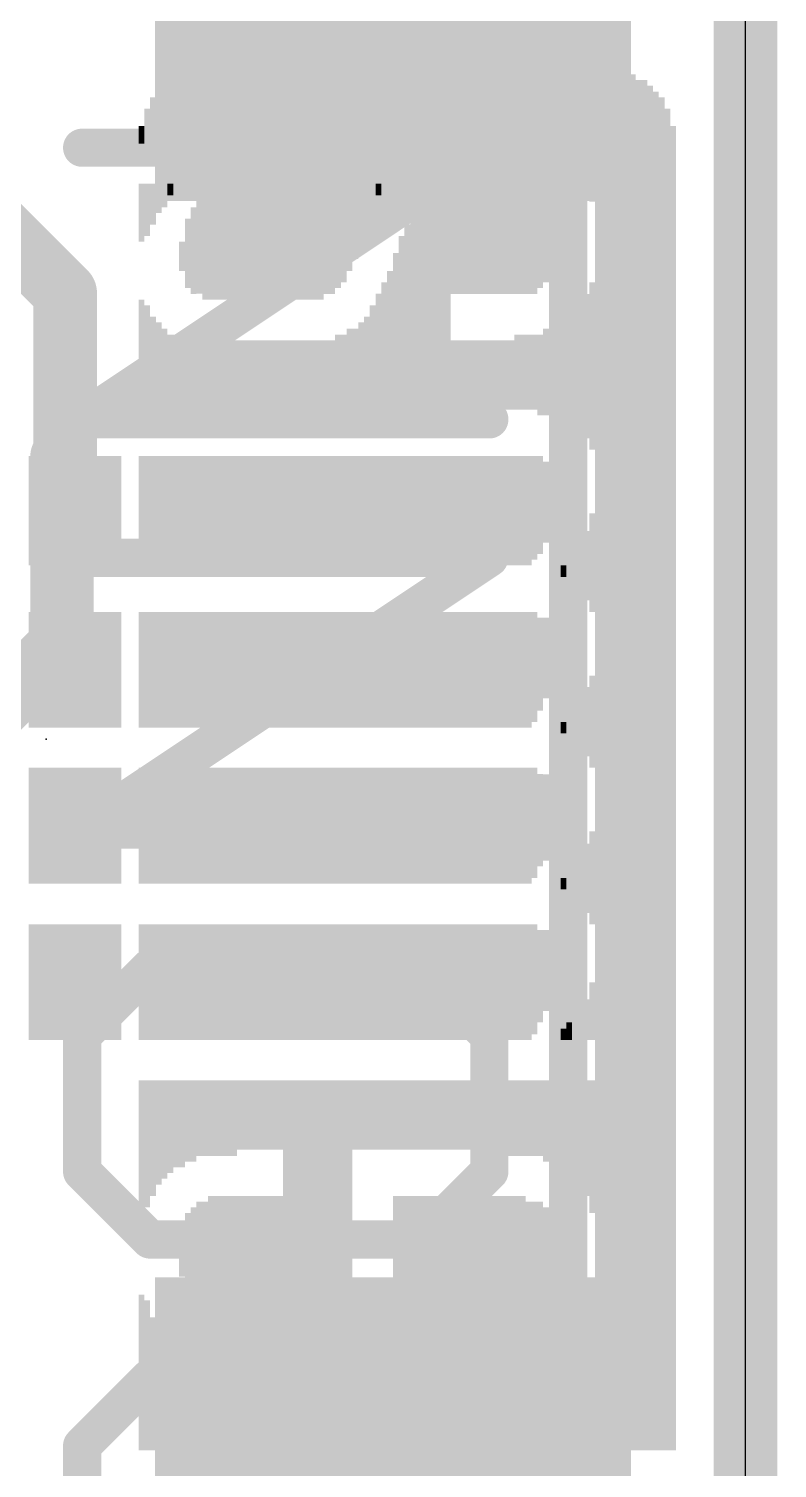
# Model space of a CAD drawing. Extents: x -1.2 to 34.1, y -8.2 to 17.9.
# Drawn here: x 22.54 to 25.53, y 5.98 to 11.73 of the extents above; entities that cross this region are included whole.
import ezdxf

# ---------------------------------------------------------------- set-up
doc = ezdxf.new("R2010")
doc.units = 0
for name, color, linetype in [('1', 12, 'CONTINUOUS'), ('16', 5, 'CONTINUOUS'), ('20', 53, 'CONTINUOUS'), ('21', 40, 'CONTINUOUS'), ('22', 6, 'CONTINUOUS'), ('23', 40, 'CONTINUOUS'), ('25', 253, 'CONTINUOUS'), ('29', 253, 'CONTINUOUS'), ('31', 253, 'CONTINUOUS'), ('47', 253, 'CONTINUOUS'), ('51', 253, 'CONTINUOUS')]:
    doc.layers.add(name, color=color, linetype=linetype)

# ---------------------------------------------------------------- blocks, each defined once
blk = doc.blocks.new('RECT')
blk.add_solid([(-0.5, -0.5), (0.5, -0.5), (-0.5, 0.5), (0.5, 0.5)])

msp = doc.modelspace()

# ---------------------------------------------------------------- linework, layer by layer
at = {"layer": '1', "const_width": 0.254}
msp.add_lwpolyline([(25.4, 17.78), (25.4, 0)], dxfattribs=at)
at = {"layer": '16', "const_width": 0.254}
for points in [[(25.4, 17.78), (25.4, 0)], [(20.4504, 12.9032), (22.6822, 10.6714)], [(22.6822, 10.6714), (22.6822, 10.0296)], [(22.6822, 10.0296), (22.6695, 10.0169)], [(22.6695, 10.0169), (22.6695, 9.271)], [(22.6695, 9.271), (22.4155, 9.017)], [(22.4155, 9.017), (22.0345, 9.017)]]:
    msp.add_lwpolyline(points, dxfattribs=at)
at = {"layer": '16', "const_width": 0.127}
for points in [[(22.7457, 10.6714, 1), (22.6187, 10.6714)], [(22.6373, 10.6265, 1), (22.7271, 10.7163)], [(22.733, 10.0169, 1), (22.606, 10.0169)], [(22.6246, 10.0618, 1), (22.7144, 9.972)], [(22.7271, 9.9847, 1), (22.6373, 10.0745)], [(22.6187, 10.0296, 1), (22.7457, 10.0296)], [(22.7144, 9.2261, 1), (22.6246, 9.3159)], [(22.606, 9.271, 1), (22.733, 9.271)], [(22.4155, 8.9535, 1), (22.4155, 9.0805)]]:
    msp.add_lwpolyline(points, format="xyb", dxfattribs=at)
at = {"layer": '20'}
msp.add_line((25.4, 2.54), (25.4, 15.24), dxfattribs=at)
at = {"layer": '21', "const_width": 0.1524}
msp.add_lwpolyline([(24.692, 6.79), (24.692, 10.99)], dxfattribs=at)
at = {"layer": '21', "const_width": 0.0762}
for points in [[(24.7301, 10.99, 1), (24.6539, 10.99)], [(24.6539, 6.79, 1), (24.7301, 6.79)]]:
    msp.add_lwpolyline(points, format="xyb", dxfattribs=at)
at = {"layer": '23'}
msp.add_point((22.606, 8.89), dxfattribs=at)
at = {"layer": '25', "const_width": 0.1524}
for points in [[(22.7498, 10.1667), (24.3768, 11.2513)], [(24.3768, 11.2513), (22.7498, 11.2513)], [(24.3768, 10.1667), (22.7498, 10.1667)], [(22.7498, 8.5295), (24.3768, 9.6142)], [(24.3768, 9.6142), (22.7498, 9.6142)], [(24.3768, 8.5295), (22.7498, 8.5295)], [(23.021, 7.977), (22.7498, 7.7059)], [(24.1056, 7.977), (23.021, 7.977)], [(24.3768, 7.7059), (24.1056, 7.977)], [(22.7498, 7.7059), (22.7498, 7.1635)], [(24.3768, 7.1635), (24.3768, 7.7059)], [(22.7498, 7.1635), (23.021, 6.8924)], [(24.1056, 6.8924), (24.3768, 7.1635)], [(23.021, 6.8924), (24.1056, 6.8924)], [(23.021, 6.3399), (22.7498, 6.0687)], [(24.3768, 6.0687), (24.1056, 6.3399)], [(22.7498, 6.0687), (22.7498, 5.5264)], [(24.3768, 5.5264), (24.3768, 6.0687)]]:
    msp.add_lwpolyline(points, dxfattribs=at)
at = {"layer": '25', "const_width": 0.0762}
for points in [[(22.7498, 11.2894, 1), (22.7498, 11.2132)], [(24.3979, 11.2196, 1), (24.3557, 11.283)], [(24.3768, 11.2132, 1), (24.3768, 11.2894)], [(22.7498, 10.2048, 1), (22.7498, 10.1286)], [(22.7287, 10.1984, 1), (22.7709, 10.135)], [(24.3768, 10.1286, 1), (24.3768, 10.2048)], [(22.7498, 9.6523, 1), (22.7498, 9.5761)], [(24.3979, 9.5825, 1), (24.3557, 9.6459)], [(24.3768, 9.5761, 1), (24.3768, 9.6523)], [(22.7498, 8.5676, 1), (22.7498, 8.4914)], [(22.7287, 8.5612, 1), (22.7709, 8.4978)], [(24.3768, 8.4914, 1), (24.3768, 8.5676)], [(23.021, 8.0151, 1), (23.021, 7.9389)], [(23.0479, 7.9501, 1), (22.994, 8.004)], [(24.1326, 8.004, 1), (24.0787, 7.9501)], [(24.1056, 7.9389, 1), (24.1056, 8.0151)], [(22.7879, 7.7059, 1), (22.7117, 7.7059)], [(22.7229, 7.7328, 1), (22.7768, 7.6789)], [(24.4149, 7.7059, 1), (24.3387, 7.7059)], [(24.3499, 7.6789, 1), (24.4037, 7.7328)], [(22.7768, 7.1905, 1), (22.7229, 7.1366)], [(22.7117, 7.1635, 1), (22.7879, 7.1635)], [(24.3387, 7.1635, 1), (24.4149, 7.1635)], [(24.4037, 7.1366, 1), (24.3499, 7.1905)], [(23.021, 6.9305, 1), (23.021, 6.8543)], [(22.994, 6.8654, 1), (23.0479, 6.9193)], [(24.0787, 6.9193, 1), (24.1326, 6.8654)], [(24.1056, 6.8543, 1), (24.1056, 6.9305)], [(23.0479, 6.3129, 1), (22.994, 6.3668)], [(24.1326, 6.3668, 1), (24.0787, 6.3129)], [(22.7879, 6.0687, 1), (22.7117, 6.0687)], [(22.7229, 6.0956, 1), (22.7768, 6.0418)], [(24.4149, 6.0687, 1), (24.3387, 6.0687)], [(24.3499, 6.0418, 1), (24.4037, 6.0956)]]:
    msp.add_lwpolyline(points, format="xyb", dxfattribs=at)
at = {"layer": '47', "const_width": 0.13}
msp.add_lwpolyline([(25.4, 9.144), (25.4, -8.173)], dxfattribs=at)
at = {"layer": '47', "const_width": 0.065}
msp.add_lwpolyline([(25.4325, 9.144, 1), (25.3675, 9.144)], format="xyb", dxfattribs=at)
at = {"layer": '51', "const_width": 0.1524}
msp.add_lwpolyline([(24.692, 11.99), (24.692, 5.89)], dxfattribs=at)

# ---------------------------------------------------------------- block references
at = {"layer": '1', "xscale": 1.8, "yscale": 1.2, "rotation": 180}
for p in [(23.992, 11.69), (23.992, 6.09)]:
    msp.add_blockref('RECT', p, dxfattribs=at)
at = {"layer": '22', "rotation": 90}
for p, xscale, yscale in [((23.1949, 11.4186), 0.3023, 0.0231), ((23.218, 11.4186), 0.3023, 0.0231), ((23.241, 11.4186), 0.3023, 0.0229), ((23.264, 11.4186), 0.3023, 0.0231), ((23.2871, 11.4186), 0.3023, 0.0231), ((23.3102, 11.4186), 0.3023, 0.0231), ((23.3333, 11.4186), 0.3023, 0.0231), ((23.3564, 11.4186), 0.3023, 0.0231), ((23.3796, 11.4186), 0.3023, 0.0231), ((23.4027, 11.4186), 0.3023, 0.0231), ((23.4258, 11.4186), 0.3023, 0.0231), ((23.4489, 11.4186), 0.3023, 0.0231), ((23.472, 11.4186), 0.3023, 0.0231), ((23.495, 11.4186), 0.3023, 0.0229), ((23.518, 11.4186), 0.3023, 0.0231), ((23.5411, 11.4186), 0.3023, 0.0231), ((23.5642, 11.4186), 0.3023, 0.0231), ((23.5873, 11.4186), 0.3023, 0.0231), ((23.6104, 11.4186), 0.3023, 0.0231), ((23.6336, 11.4186), 0.3023, 0.0231), ((23.6567, 11.4186), 0.3023, 0.0231), ((23.6798, 11.4186), 0.3023, 0.0231), ((23.7029, 11.4186), 0.3023, 0.0231), ((23.726, 11.4186), 0.3023, 0.0231), ((23.749, 11.4186), 0.3023, 0.0229), ((23.772, 11.4186), 0.3023, 0.0231), ((23.7951, 11.4186), 0.3023, 0.0231), ((23.8182, 11.4186), 0.3023, 0.0231), ((23.8413, 11.4186), 0.3023, 0.0231), ((23.8644, 11.4186), 0.3023, 0.0231), ((23.8876, 11.4186), 0.3023, 0.0231), ((23.9107, 11.4186), 0.3023, 0.0231), ((23.9338, 11.4186), 0.3023, 0.0231), ((23.9569, 11.4186), 0.3023, 0.0231), ((23.98, 11.4186), 0.3023, 0.0231), ((24.003, 11.4186), 0.3023, 0.0229), ((24.026, 11.4186), 0.3023, 0.0231), ((24.0491, 11.4186), 0.3023, 0.0231), ((24.0722, 11.4186), 0.3023, 0.0231), ((24.0953, 11.4186), 0.3023, 0.0231), ((24.1184, 11.4186), 0.3023, 0.0231), ((24.1416, 11.4186), 0.3023, 0.0231), ((24.1647, 11.4186), 0.3023, 0.0231), ((24.1878, 11.4186), 0.3023, 0.0231), ((24.2109, 11.4186), 0.3023, 0.0231), ((24.234, 11.4186), 0.3023, 0.0231), ((24.257, 11.4186), 0.3023, 0.0229), ((24.28, 11.4186), 0.3023, 0.0231), ((24.3031, 11.4186), 0.3023, 0.0231), ((24.3262, 11.4186), 0.3023, 0.0231), ((24.3493, 11.4186), 0.3023, 0.0231), ((24.3724, 11.4186), 0.3023, 0.0231), ((24.3956, 11.4186), 0.3023, 0.0231), ((24.4187, 11.4186), 0.3023, 0.0231), ((24.4418, 11.4186), 0.3023, 0.0231), ((24.4649, 11.4186), 0.3023, 0.0231), ((24.488, 11.4186), 0.3023, 0.0231), ((24.511, 11.4186), 0.3023, 0.0229), ((24.534, 11.4186), 0.3023, 0.0231), ((24.5571, 11.4071), 0.3251, 0.0231), ((24.5802, 11.4071), 0.3251, 0.0231), ((24.6033, 11.4071), 0.3251, 0.0231), ((24.6264, 11.3957), 0.348, 0.0231), ((24.6496, 11.3957), 0.348, 0.0231), ((24.6727, 11.3843), 0.3708, 0.0231), ((24.6958, 11.3843), 0.3708, 0.0231), ((24.7189, 11.3728), 0.3937, 0.0231), ((24.742, 11.35), 0.4394, 0.0231), ((24.765, 11.3386), 0.4623, 0.0229), ((24.788, 11.303), 0.5334, 0.0231), ((24.8111, 8.81), 5.5194, 0.0231), ((24.8342, 8.81), 5.5194, 0.0231), ((24.8573, 8.81), 5.5194, 0.0231), ((24.8804, 8.81), 5.5194, 0.0231), ((24.9036, 8.81), 5.5194, 0.0231), ((23.0793, 11.383), 0.2311, 0.0231), ((23.1024, 11.3944), 0.254, 0.0231), ((23.1256, 11.3944), 0.254, 0.0231), ((23.1487, 11.4059), 0.2769, 0.0231), ((23.1718, 11.4059), 0.2769, 0.0231), ((24.9267, 8.7973), 5.494, 0.0231), ((24.9498, 8.7973), 5.494, 0.0231), ((24.9729, 8.7859), 5.4712, 0.0231), ((24.996, 8.7859), 5.4712, 0.0231), ((25.019, 8.7744), 5.4483, 0.0229), ((23.0331, 11.3602), 0.1854, 0.0231), ((23.0562, 11.3716), 0.2083, 0.0231), ((25.042, 8.763), 5.4254, 0.0231), ((25.0651, 8.7516), 5.4026, 0.0231), ((23.01, 11.3373), 0.1397, 0.0231), ((25.0882, 8.7287), 5.3569, 0.0231), ((22.987, 11.303), 0.0711, 0.0229), ((25.1113, 8.6944), 5.2883, 0.0231), ((22.987, 10.9919), 0.2311, 0.0229), ((23.01, 11.0033), 0.2083, 0.0231), ((23.0331, 11.0261), 0.1626, 0.0231), ((23.0562, 11.049), 0.1168, 0.0231), ((23.0793, 11.0604), 0.094, 0.0231), ((23.1024, 11.0846), 0.0457, 0.0231), ((23.264, 10.8763), 0.4623, 0.0231), ((23.2871, 10.8763), 0.4623, 0.0231), ((23.3102, 10.8763), 0.4623, 0.0231), ((23.3333, 10.8763), 0.4623, 0.0231), ((23.3564, 10.8763), 0.4623, 0.0231), ((23.3796, 10.8763), 0.4623, 0.0231), ((23.4027, 10.8763), 0.4623, 0.0231), ((23.4258, 10.8763), 0.4623, 0.0231), ((23.4489, 10.8763), 0.4623, 0.0231), ((23.472, 10.8763), 0.4623, 0.0231), ((23.495, 10.8763), 0.4623, 0.0229), ((23.518, 10.8763), 0.4623, 0.0231), ((23.5411, 10.8763), 0.4623, 0.0231), ((23.5642, 10.8763), 0.4623, 0.0231), ((23.5873, 10.8763), 0.4623, 0.0231), ((23.6104, 10.8763), 0.4623, 0.0231), ((23.6336, 10.8763), 0.4623, 0.0231), ((23.6567, 10.8763), 0.4623, 0.0231), ((23.6798, 10.8763), 0.4623, 0.0231), ((23.7029, 10.8763), 0.4623, 0.0231), ((23.726, 10.8877), 0.4394, 0.0231), ((23.749, 10.8877), 0.4394, 0.0229), ((23.772, 10.8991), 0.4166, 0.0231), ((23.7951, 10.9106), 0.3937, 0.0231), ((23.8182, 10.9334), 0.348, 0.0231), ((23.8413, 10.9576), 0.2997, 0.0231), ((23.8644, 10.9919), 0.2311, 0.0231), ((23.8876, 11.0147), 0.1854, 0.0231), ((23.9107, 11.049), 0.1168, 0.0231), ((23.9338, 11.0846), 0.0457, 0.0231), ((24.1184, 10.6566), 0.9017, 0.0231), ((24.1416, 10.6566), 0.9017, 0.0231), ((24.1647, 10.6566), 0.9017, 0.0231), ((24.1878, 10.6566), 0.9017, 0.0231), ((24.2109, 10.6566), 0.9017, 0.0231), ((24.234, 10.8877), 0.4394, 0.0231), ((24.257, 10.8877), 0.4394, 0.0229), ((24.28, 10.8877), 0.4394, 0.0231), ((24.3031, 10.8877), 0.4394, 0.0231), ((24.3262, 10.8877), 0.4394, 0.0231), ((24.3493, 10.8877), 0.4394, 0.0231), ((24.3724, 10.8877), 0.4394, 0.0231), ((24.3956, 10.8877), 0.4394, 0.0231), ((24.4187, 10.8877), 0.4394, 0.0231), ((24.4418, 10.8877), 0.4394, 0.0231), ((24.4649, 10.8877), 0.4394, 0.0231), ((24.488, 10.8877), 0.4394, 0.0231), ((24.511, 10.8877), 0.4394, 0.0229), ((23.218, 10.8649), 0.3937, 0.0231), ((23.241, 10.8649), 0.4394, 0.0229), ((24.0953, 10.6451), 0.8788, 0.0231), ((24.534, 10.8763), 0.4166, 0.0231), ((24.5571, 10.8763), 0.4166, 0.0231), ((24.5802, 10.8763), 0.3708, 0.0231), ((24.6033, 10.8877), 0.348, 0.0231), ((23.1949, 10.8407), 0.3454, 0.0231), ((24.0722, 10.6096), 0.8077, 0.0231), ((24.6264, 10.875), 0.2769, 0.0231), ((23.1718, 10.8293), 0.2769, 0.0231), ((24.0491, 10.5753), 0.7391, 0.0231), ((24.6496, 10.8877), 0.1143, 0.0231), ((23.1487, 10.8179), 0.1168, 0.0231), ((24.026, 10.5524), 0.6934, 0.0231), ((24.003, 10.5181), 0.6248, 0.0229), ((23.98, 10.4826), 0.5537, 0.0231), ((23.9569, 10.4597), 0.508, 0.0231), ((24.788, 10.3797), 0.668, 0.0231), ((22.987, 10.4254), 0.4394, 0.0229), ((23.9338, 10.4369), 0.4623, 0.0231), ((24.765, 10.3797), 0.5766, 0.0229), ((23.01, 10.414), 0.4166, 0.0231), ((23.0331, 10.3911), 0.3708, 0.0231), ((23.8876, 10.3911), 0.3708, 0.0231), ((23.9107, 10.414), 0.4166, 0.0231), ((24.6958, 10.3683), 0.4166, 0.0231), ((24.7189, 10.3683), 0.4623, 0.0231), ((24.742, 10.3683), 0.508, 0.0231), ((23.0562, 10.3797), 0.348, 0.0231), ((23.0793, 10.367), 0.3226, 0.0231), ((23.8182, 10.367), 0.3226, 0.0231), ((23.8413, 10.367), 0.3226, 0.0231), ((23.8644, 10.3797), 0.348, 0.0231), ((24.6033, 10.3556), 0.3454, 0.0231), ((24.6264, 10.3556), 0.3454, 0.0231), ((24.6496, 10.3683), 0.3708, 0.0231), ((24.6727, 10.3568), 0.3937, 0.0231), ((23.1024, 10.3556), 0.2997, 0.0231), ((23.1256, 10.3556), 0.2997, 0.0231), ((23.1487, 10.3442), 0.2769, 0.0231), ((23.1718, 10.3442), 0.2769, 0.0231), ((23.1949, 10.3442), 0.2769, 0.0231), ((23.218, 10.3442), 0.2769, 0.0231), ((23.241, 10.3442), 0.2769, 0.0229), ((23.264, 10.3442), 0.2769, 0.0231), ((23.2871, 10.3442), 0.2769, 0.0231), ((23.3102, 10.3442), 0.2769, 0.0231), ((23.3333, 10.3442), 0.2769, 0.0231), ((23.3564, 10.3442), 0.2769, 0.0231), ((23.3796, 10.3442), 0.2769, 0.0231), ((23.4027, 10.3442), 0.2769, 0.0231), ((23.4258, 10.3442), 0.2769, 0.0231), ((23.4489, 10.3442), 0.2769, 0.0231), ((23.472, 10.3442), 0.2769, 0.0231), ((23.495, 10.3442), 0.2769, 0.0229), ((23.518, 10.3442), 0.2769, 0.0231), ((23.5411, 10.3442), 0.2769, 0.0231), ((23.5642, 10.3442), 0.2769, 0.0231), ((23.5873, 10.3442), 0.2769, 0.0231), ((23.6104, 10.3442), 0.2769, 0.0231), ((23.6336, 10.3442), 0.2769, 0.0231), ((23.6567, 10.3442), 0.2769, 0.0231), ((23.6798, 10.3442), 0.2769, 0.0231), ((23.7029, 10.3442), 0.2769, 0.0231), ((23.726, 10.3442), 0.2769, 0.0231), ((23.749, 10.3442), 0.2769, 0.0229), ((23.772, 10.3556), 0.2997, 0.0231), ((23.7951, 10.3556), 0.2997, 0.0231), ((24.234, 10.3442), 0.2769, 0.0231), ((24.257, 10.3442), 0.2769, 0.0229), ((24.28, 10.3442), 0.2769, 0.0231), ((24.3031, 10.3442), 0.2769, 0.0231), ((24.3262, 10.3442), 0.2769, 0.0231), ((24.3493, 10.3442), 0.2769, 0.0231), ((24.3724, 10.3442), 0.2769, 0.0231), ((24.3956, 10.3442), 0.2769, 0.0231), ((24.4187, 10.3442), 0.2769, 0.0231), ((24.4418, 10.3442), 0.2769, 0.0231), ((24.4649, 10.3442), 0.2769, 0.0231), ((24.488, 10.3556), 0.2997, 0.0231), ((24.511, 10.3556), 0.2997, 0.0229), ((24.534, 10.3556), 0.2997, 0.0231), ((24.5571, 10.3556), 0.2997, 0.0231), ((24.5802, 10.3442), 0.3226, 0.0231), ((22.5482, 9.8019), 0.4369, 0.0231), ((22.5713, 9.8019), 0.4369, 0.0231), ((22.5944, 9.8019), 0.4369, 0.0231), ((22.6176, 9.8019), 0.4369, 0.0231), ((22.6407, 9.8019), 0.4369, 0.0231), ((22.6638, 9.8019), 0.4369, 0.0231), ((22.6869, 9.8019), 0.4369, 0.0231), ((22.71, 9.8019), 0.4369, 0.0231), ((22.733, 9.8019), 0.4369, 0.0229), ((22.756, 9.8019), 0.4369, 0.0231), ((22.7791, 9.8019), 0.4369, 0.0231), ((22.8022, 9.8019), 0.4369, 0.0231), ((22.8253, 9.8019), 0.4369, 0.0231), ((22.8484, 9.8019), 0.4369, 0.0231), ((22.8716, 9.8019), 0.4369, 0.0231), ((22.8947, 9.8019), 0.4369, 0.0231), ((22.987, 9.8019), 0.4369, 0.0229), ((23.01, 9.8019), 0.4369, 0.0231), ((23.0331, 9.8019), 0.4369, 0.0231), ((23.0562, 9.8019), 0.4369, 0.0231), ((23.0793, 9.8019), 0.4369, 0.0231), ((23.1024, 9.8019), 0.4369, 0.0231), ((23.1256, 9.8019), 0.4369, 0.0231), ((23.1487, 9.8019), 0.4369, 0.0231), ((23.1718, 9.8019), 0.4369, 0.0231), ((23.1949, 9.8019), 0.4369, 0.0231), ((23.218, 9.8019), 0.4369, 0.0231), ((23.241, 9.8019), 0.4369, 0.0229), ((23.264, 9.8019), 0.4369, 0.0231), ((23.2871, 9.8019), 0.4369, 0.0231), ((23.3102, 9.8019), 0.4369, 0.0231), ((23.3333, 9.8019), 0.4369, 0.0231), ((23.3564, 9.8019), 0.4369, 0.0231), ((23.3796, 9.8019), 0.4369, 0.0231), ((23.4027, 9.8019), 0.4369, 0.0231), ((23.4258, 9.8019), 0.4369, 0.0231), ((23.4489, 9.8019), 0.4369, 0.0231), ((23.472, 9.8019), 0.4369, 0.0231), ((23.495, 9.8019), 0.4369, 0.0229), ((23.518, 9.8019), 0.4369, 0.0231), ((23.5411, 9.8019), 0.4369, 0.0231), ((23.5642, 9.8019), 0.4369, 0.0231), ((23.5873, 9.8019), 0.4369, 0.0231), ((23.6104, 9.8019), 0.4369, 0.0231), ((23.6336, 9.8019), 0.4369, 0.0231), ((23.6567, 9.8019), 0.4369, 0.0231), ((23.6798, 9.8019), 0.4369, 0.0231), ((23.7029, 9.8019), 0.4369, 0.0231), ((23.726, 9.8019), 0.4369, 0.0231), ((23.749, 9.8019), 0.4369, 0.0229), ((23.772, 9.8019), 0.4369, 0.0231), ((23.7951, 9.8019), 0.4369, 0.0231), ((23.8182, 9.8019), 0.4369, 0.0231), ((23.8413, 9.8019), 0.4369, 0.0231), ((23.8644, 9.8019), 0.4369, 0.0231), ((23.8876, 9.8019), 0.4369, 0.0231), ((23.9107, 9.8019), 0.4369, 0.0231), ((23.9338, 9.8019), 0.4369, 0.0231), ((23.9569, 9.8019), 0.4369, 0.0231), ((23.98, 9.8019), 0.4369, 0.0231), ((24.003, 9.8019), 0.4369, 0.0229), ((24.026, 9.8019), 0.4369, 0.0231), ((24.0491, 9.8019), 0.4369, 0.0231), ((24.0722, 9.8019), 0.4369, 0.0231), ((24.0953, 9.8019), 0.4369, 0.0231), ((24.1184, 9.8019), 0.4369, 0.0231), ((24.1416, 9.8019), 0.4369, 0.0231), ((24.1647, 9.8019), 0.4369, 0.0231), ((24.1878, 9.8019), 0.4369, 0.0231), ((24.2109, 9.8019), 0.4369, 0.0231), ((24.234, 9.8019), 0.4369, 0.0231), ((24.257, 9.8019), 0.4369, 0.0229), ((24.28, 9.8019), 0.4369, 0.0231), ((24.3031, 9.8019), 0.4369, 0.0231), ((24.3262, 9.8019), 0.4369, 0.0231), ((24.3493, 9.8019), 0.4369, 0.0231), ((24.3724, 9.8019), 0.4369, 0.0231), ((24.3956, 9.8019), 0.4369, 0.0231), ((24.4187, 9.8019), 0.4369, 0.0231), ((24.4418, 9.8019), 0.4369, 0.0231), ((24.4649, 9.8019), 0.4369, 0.0231), ((24.488, 9.8019), 0.4369, 0.0231), ((24.511, 9.8019), 0.4369, 0.0229), ((24.534, 9.8019), 0.4369, 0.0231), ((24.5571, 9.8133), 0.414, 0.0231), ((24.5802, 9.8247), 0.3912, 0.0231), ((24.6033, 9.8361), 0.3226, 0.0231), ((24.6264, 9.8476), 0.254, 0.0231), ((24.6496, 9.8603), 0.0914, 0.0231), ((24.788, 9.5949), 0.3937, 0.0231), ((24.765, 9.5822), 0.2769, 0.0229), ((24.742, 9.5822), 0.1854, 0.0231), ((24.6958, 9.5707), 0.1168, 0.0231), ((24.7189, 9.5822), 0.1397, 0.0231), ((24.6727, 9.5606), 0.0457, 0.0231), ((22.5482, 9.1669), 0.4623, 0.0231), ((22.5713, 9.1669), 0.4623, 0.0231), ((22.5944, 9.1669), 0.4623, 0.0231), ((22.6176, 9.1669), 0.4623, 0.0231), ((22.6407, 9.1669), 0.4623, 0.0231), ((22.6638, 9.1669), 0.4623, 0.0231), ((22.6869, 9.1669), 0.4623, 0.0231), ((22.71, 9.1669), 0.4623, 0.0231), ((22.733, 9.1669), 0.4623, 0.0229), ((22.756, 9.1669), 0.4623, 0.0231), ((22.7791, 9.1669), 0.4623, 0.0231), ((22.8022, 9.1669), 0.4623, 0.0231), ((22.8253, 9.1669), 0.4623, 0.0231), ((22.8484, 9.1669), 0.4623, 0.0231), ((22.8716, 9.1669), 0.4623, 0.0231), ((22.8947, 9.1669), 0.4623, 0.0231), ((22.987, 9.1669), 0.4623, 0.0229), ((23.01, 9.1669), 0.4623, 0.0231), ((23.0331, 9.1669), 0.4623, 0.0231), ((23.0562, 9.1669), 0.4623, 0.0231), ((23.0793, 9.1669), 0.4623, 0.0231), ((23.1024, 9.1669), 0.4623, 0.0231), ((23.1256, 9.1669), 0.4623, 0.0231), ((23.1487, 9.1669), 0.4623, 0.0231), ((23.1718, 9.1669), 0.4623, 0.0231), ((23.1949, 9.1669), 0.4623, 0.0231), ((23.218, 9.1669), 0.4623, 0.0231), ((23.241, 9.1669), 0.4623, 0.0229), ((23.264, 9.1669), 0.4623, 0.0231), ((23.2871, 9.1669), 0.4623, 0.0231), ((23.3102, 9.1669), 0.4623, 0.0231), ((23.3333, 9.1669), 0.4623, 0.0231), ((23.3564, 9.1669), 0.4623, 0.0231), ((23.3796, 9.1669), 0.4623, 0.0231), ((23.4027, 9.1669), 0.4623, 0.0231), ((23.4258, 9.1669), 0.4623, 0.0231), ((23.4489, 9.1669), 0.4623, 0.0231), ((23.472, 9.1669), 0.4623, 0.0231), ((23.495, 9.1669), 0.4623, 0.0229), ((23.518, 9.1669), 0.4623, 0.0231), ((23.5411, 9.1669), 0.4623, 0.0231), ((23.5642, 9.1669), 0.4623, 0.0231), ((23.5873, 9.1669), 0.4623, 0.0231), ((23.6104, 9.1669), 0.4623, 0.0231), ((23.6336, 9.1669), 0.4623, 0.0231), ((23.6567, 9.1669), 0.4623, 0.0231), ((23.6798, 9.1669), 0.4623, 0.0231), ((23.7029, 9.1669), 0.4623, 0.0231), ((23.726, 9.1669), 0.4623, 0.0231), ((23.749, 9.1669), 0.4623, 0.0229), ((23.772, 9.1669), 0.4623, 0.0231), ((23.7951, 9.1669), 0.4623, 0.0231), ((23.8182, 9.1669), 0.4623, 0.0231), ((23.8413, 9.1669), 0.4623, 0.0231), ((23.8644, 9.1669), 0.4623, 0.0231), ((23.8876, 9.1669), 0.4623, 0.0231), ((23.9107, 9.1669), 0.4623, 0.0231), ((23.9338, 9.1669), 0.4623, 0.0231), ((23.9569, 9.1669), 0.4623, 0.0231), ((23.98, 9.1669), 0.4623, 0.0231), ((24.003, 9.1669), 0.4623, 0.0229), ((24.026, 9.1669), 0.4623, 0.0231), ((24.0491, 9.1669), 0.4623, 0.0231), ((24.0722, 9.1669), 0.4623, 0.0231), ((24.0953, 9.1669), 0.4623, 0.0231), ((24.1184, 9.1669), 0.4623, 0.0231), ((24.1416, 9.1669), 0.4623, 0.0231), ((24.1647, 9.1669), 0.4623, 0.0231), ((24.1878, 9.1669), 0.4623, 0.0231), ((24.2109, 9.1669), 0.4623, 0.0231), ((24.234, 9.1669), 0.4623, 0.0231), ((24.257, 9.1669), 0.4623, 0.0229), ((24.28, 9.1669), 0.4623, 0.0231), ((24.3031, 9.1669), 0.4623, 0.0231), ((24.3262, 9.1669), 0.4623, 0.0231), ((24.3493, 9.1669), 0.4623, 0.0231), ((24.3724, 9.1669), 0.4623, 0.0231), ((24.3956, 9.1669), 0.4623, 0.0231), ((24.4187, 9.1669), 0.4623, 0.0231), ((24.4418, 9.1669), 0.4623, 0.0231), ((24.4649, 9.1669), 0.4623, 0.0231), ((24.488, 9.1669), 0.4623, 0.0231), ((24.511, 9.1669), 0.4623, 0.0229), ((24.534, 9.1669), 0.4623, 0.0231), ((24.5571, 9.1783), 0.4394, 0.0231), ((24.5802, 9.1897), 0.3708, 0.0231), ((24.6033, 9.2139), 0.3226, 0.0231), ((24.6264, 9.2253), 0.254, 0.0231), ((24.6496, 9.2367), 0.094, 0.0231), ((24.788, 8.9599), 0.3683, 0.0231), ((24.765, 8.9599), 0.2769, 0.0229), ((24.7189, 8.9599), 0.1397, 0.0231), ((24.742, 8.9599), 0.1854, 0.0231), ((24.6958, 8.9357), 0.0914, 0.0231), ((24.6727, 8.9357), 0.0457, 0.0231), ((22.5482, 8.5446), 0.4623, 0.0231), ((22.5713, 8.5446), 0.4623, 0.0231), ((22.5944, 8.5446), 0.4623, 0.0231), ((22.6176, 8.5446), 0.4623, 0.0231), ((22.6407, 8.5446), 0.4623, 0.0231), ((22.6638, 8.5446), 0.4623, 0.0231), ((22.6869, 8.5446), 0.4623, 0.0231), ((22.71, 8.5446), 0.4623, 0.0231), ((22.733, 8.5446), 0.4623, 0.0229), ((22.756, 8.5446), 0.4623, 0.0231), ((22.7791, 8.5446), 0.4623, 0.0231), ((22.8022, 8.5446), 0.4623, 0.0231), ((22.8253, 8.5446), 0.4623, 0.0231), ((22.8484, 8.5446), 0.4623, 0.0231), ((22.8716, 8.5446), 0.4623, 0.0231), ((22.8947, 8.5446), 0.4623, 0.0231), ((22.987, 8.5446), 0.4623, 0.0229), ((23.01, 8.5446), 0.4623, 0.0231), ((23.0331, 8.5446), 0.4623, 0.0231), ((23.0562, 8.5446), 0.4623, 0.0231), ((23.0793, 8.5446), 0.4623, 0.0231), ((23.1024, 8.5446), 0.4623, 0.0231), ((23.1256, 8.5446), 0.4623, 0.0231), ((23.1487, 8.5446), 0.4623, 0.0231), ((23.1718, 8.5446), 0.4623, 0.0231), ((23.1949, 8.5446), 0.4623, 0.0231), ((23.218, 8.5446), 0.4623, 0.0231), ((23.241, 8.5446), 0.4623, 0.0229), ((23.264, 8.5446), 0.4623, 0.0231), ((23.2871, 8.5446), 0.4623, 0.0231), ((23.3102, 8.5446), 0.4623, 0.0231), ((23.3333, 8.5446), 0.4623, 0.0231), ((23.3564, 8.5446), 0.4623, 0.0231), ((23.3796, 8.5446), 0.4623, 0.0231), ((23.4027, 8.5446), 0.4623, 0.0231), ((23.4258, 8.5446), 0.4623, 0.0231), ((23.4489, 8.5446), 0.4623, 0.0231), ((23.472, 8.5446), 0.4623, 0.0231), ((23.495, 8.5446), 0.4623, 0.0229), ((23.518, 8.5446), 0.4623, 0.0231), ((23.5411, 8.5446), 0.4623, 0.0231), ((23.5642, 8.5446), 0.4623, 0.0231), ((23.5873, 8.5446), 0.4623, 0.0231), ((23.6104, 8.5446), 0.4623, 0.0231), ((23.6336, 8.5446), 0.4623, 0.0231), ((23.6567, 8.5446), 0.4623, 0.0231), ((23.6798, 8.5446), 0.4623, 0.0231), ((23.7029, 8.5446), 0.4623, 0.0231), ((23.726, 8.5446), 0.4623, 0.0231), ((23.749, 8.5446), 0.4623, 0.0229), ((23.772, 8.5446), 0.4623, 0.0231), ((23.7951, 8.5446), 0.4623, 0.0231), ((23.8182, 8.5446), 0.4623, 0.0231), ((23.8413, 8.5446), 0.4623, 0.0231), ((23.8644, 8.5446), 0.4623, 0.0231), ((23.8876, 8.5446), 0.4623, 0.0231), ((23.9107, 8.5446), 0.4623, 0.0231), ((23.9338, 8.5446), 0.4623, 0.0231), ((23.9569, 8.5446), 0.4623, 0.0231), ((23.98, 8.5446), 0.4623, 0.0231), ((24.003, 8.5446), 0.4623, 0.0229), ((24.026, 8.5446), 0.4623, 0.0231), ((24.0491, 8.5446), 0.4623, 0.0231), ((24.0722, 8.5446), 0.4623, 0.0231), ((24.0953, 8.5446), 0.4623, 0.0231), ((24.1184, 8.5446), 0.4623, 0.0231), ((24.1416, 8.5446), 0.4623, 0.0231), ((24.1647, 8.5446), 0.4623, 0.0231), ((24.1878, 8.5446), 0.4623, 0.0231), ((24.2109, 8.5446), 0.4623, 0.0231), ((24.234, 8.5446), 0.4623, 0.0231), ((24.257, 8.5446), 0.4623, 0.0229), ((24.28, 8.5446), 0.4623, 0.0231), ((24.3031, 8.5446), 0.4623, 0.0231), ((24.3262, 8.5446), 0.4623, 0.0231), ((24.3493, 8.5446), 0.4623, 0.0231), ((24.3724, 8.5446), 0.4623, 0.0231), ((24.3956, 8.5446), 0.4623, 0.0231), ((24.4187, 8.5446), 0.4623, 0.0231), ((24.4418, 8.5446), 0.4623, 0.0231), ((24.4649, 8.5446), 0.4623, 0.0231), ((24.488, 8.5446), 0.4623, 0.0231), ((24.511, 8.5446), 0.4623, 0.0229), ((24.534, 8.5446), 0.4623, 0.0231), ((24.5571, 8.556), 0.4394, 0.0231), ((24.5802, 8.5662), 0.3683, 0.0231), ((24.6033, 8.5776), 0.3454, 0.0231), ((24.6264, 8.589), 0.2311, 0.0231), ((24.6496, 8.5903), 0.0914, 0.0231), ((24.788, 8.3363), 0.3708, 0.0231), ((24.765, 8.335), 0.2769, 0.0229), ((24.7189, 8.3236), 0.1626, 0.0231), ((24.742, 8.3236), 0.2083, 0.0231), ((24.6727, 8.3134), 0.0457, 0.0231), ((24.6958, 8.3134), 0.0914, 0.0231), ((22.5482, 7.9197), 0.4623, 0.0231), ((22.5713, 7.9197), 0.4623, 0.0231), ((22.5944, 7.9197), 0.4623, 0.0231), ((22.6176, 7.9197), 0.4623, 0.0231), ((22.6407, 7.9197), 0.4623, 0.0231), ((22.6638, 7.9197), 0.4623, 0.0231), ((22.6869, 7.9197), 0.4623, 0.0231), ((22.71, 7.9197), 0.4623, 0.0231), ((22.733, 7.9197), 0.4623, 0.0229), ((22.756, 7.9197), 0.4623, 0.0231), ((22.7791, 7.9197), 0.4623, 0.0231), ((22.8022, 7.9197), 0.4623, 0.0231), ((22.8253, 7.9197), 0.4623, 0.0231), ((22.8484, 7.9197), 0.4623, 0.0231), ((22.8716, 7.9197), 0.4623, 0.0231), ((22.8947, 7.9197), 0.4623, 0.0231), ((22.987, 7.9197), 0.4623, 0.0229), ((23.01, 7.9197), 0.4623, 0.0231), ((23.0331, 7.9197), 0.4623, 0.0231), ((23.0562, 7.9197), 0.4623, 0.0231), ((23.0793, 7.9197), 0.4623, 0.0231), ((23.1024, 7.9197), 0.4623, 0.0231), ((23.1256, 7.9197), 0.4623, 0.0231), ((23.1487, 7.9197), 0.4623, 0.0231), ((23.1718, 7.9197), 0.4623, 0.0231), ((23.1949, 7.9197), 0.4623, 0.0231), ((23.218, 7.9197), 0.4623, 0.0231), ((23.241, 7.9197), 0.4623, 0.0229), ((23.264, 7.9197), 0.4623, 0.0231), ((23.2871, 7.9197), 0.4623, 0.0231), ((23.3102, 7.9197), 0.4623, 0.0231), ((23.3333, 7.9197), 0.4623, 0.0231), ((23.3564, 7.9197), 0.4623, 0.0231), ((23.3796, 7.9197), 0.4623, 0.0231), ((23.4027, 7.9197), 0.4623, 0.0231), ((23.4258, 7.9197), 0.4623, 0.0231), ((23.4489, 7.9197), 0.4623, 0.0231), ((23.472, 7.9197), 0.4623, 0.0231), ((23.495, 7.9197), 0.4623, 0.0229), ((23.518, 7.9197), 0.4623, 0.0231), ((23.5411, 7.9197), 0.4623, 0.0231), ((23.5642, 7.9197), 0.4623, 0.0231), ((23.5873, 7.9197), 0.4623, 0.0231), ((23.6104, 7.9197), 0.4623, 0.0231), ((23.6336, 7.9197), 0.4623, 0.0231), ((23.6567, 7.9197), 0.4623, 0.0231), ((23.6798, 7.9197), 0.4623, 0.0231), ((23.7029, 7.9197), 0.4623, 0.0231), ((23.726, 7.9197), 0.4623, 0.0231), ((23.749, 7.9197), 0.4623, 0.0229), ((23.772, 7.9197), 0.4623, 0.0231), ((23.7951, 7.9197), 0.4623, 0.0231), ((23.8182, 7.9197), 0.4623, 0.0231), ((23.8413, 7.9197), 0.4623, 0.0231), ((23.8644, 7.9197), 0.4623, 0.0231), ((23.8876, 7.9197), 0.4623, 0.0231), ((23.9107, 7.9197), 0.4623, 0.0231), ((23.9338, 7.9197), 0.4623, 0.0231), ((23.9569, 7.9197), 0.4623, 0.0231), ((23.98, 7.9197), 0.4623, 0.0231), ((24.003, 7.9197), 0.4623, 0.0229), ((24.026, 7.9197), 0.4623, 0.0231), ((24.0491, 7.9197), 0.4623, 0.0231), ((24.0722, 7.9197), 0.4623, 0.0231), ((24.0953, 7.9197), 0.4623, 0.0231), ((24.1184, 7.9197), 0.4623, 0.0231), ((24.1416, 7.9197), 0.4623, 0.0231), ((24.1647, 7.9197), 0.4623, 0.0231), ((24.1878, 7.9197), 0.4623, 0.0231), ((24.2109, 7.9197), 0.4623, 0.0231), ((24.234, 7.9197), 0.4623, 0.0231), ((24.257, 7.9197), 0.4623, 0.0229), ((24.28, 7.9197), 0.4623, 0.0231), ((24.3031, 7.9197), 0.4623, 0.0231), ((24.3262, 7.9197), 0.4623, 0.0231), ((24.3493, 7.9197), 0.4623, 0.0231), ((24.3724, 7.9197), 0.4623, 0.0231), ((24.3956, 7.9197), 0.4623, 0.0231), ((24.4187, 7.9197), 0.4623, 0.0231), ((24.4418, 7.9197), 0.4623, 0.0231), ((24.4649, 7.9197), 0.4623, 0.0231), ((24.488, 7.9197), 0.4623, 0.0231), ((24.511, 7.9197), 0.4623, 0.0229), ((24.534, 7.9197), 0.4623, 0.0231), ((24.5571, 7.9312), 0.4394, 0.0231), ((24.5802, 7.9439), 0.3683, 0.0231), ((24.6033, 7.9667), 0.3226, 0.0231), ((24.6264, 7.9667), 0.2311, 0.0231), ((24.6496, 7.9896), 0.094, 0.0231), ((24.788, 7.8042), 0.2311, 0.0231), ((24.742, 7.7584), 0.1397, 0.0231), ((24.765, 7.7699), 0.1626, 0.0229), ((24.6958, 7.7241), 0.0711, 0.0231), ((24.7189, 7.7356), 0.094, 0.0231), ((24.6727, 7.7114), 0.0457, 0.0231), ((22.987, 7.2631), 0.5309, 0.0229), ((23.01, 7.2746), 0.508, 0.0231), ((23.0331, 7.2974), 0.4623, 0.0231), ((23.0562, 7.3203), 0.4166, 0.0231), ((23.0793, 7.3317), 0.3937, 0.0231), ((23.1024, 7.3431), 0.3708, 0.0231), ((23.1256, 7.3546), 0.348, 0.0231), ((23.1487, 7.3546), 0.348, 0.0231), ((23.1718, 7.366), 0.3251, 0.0231), ((23.1949, 7.366), 0.3251, 0.0231), ((23.218, 7.3774), 0.3023, 0.0231), ((23.241, 7.3774), 0.3023, 0.0229), ((23.264, 7.3774), 0.3023, 0.0231), ((23.2871, 7.3774), 0.3023, 0.0231), ((23.3102, 7.3774), 0.3023, 0.0231), ((23.3333, 7.3774), 0.3023, 0.0231), ((23.3564, 7.3774), 0.3023, 0.0231), ((23.3796, 7.3901), 0.2769, 0.0231), ((23.4027, 7.3901), 0.2769, 0.0231), ((23.4258, 7.3901), 0.2769, 0.0231), ((23.4489, 7.3901), 0.2769, 0.0231), ((23.472, 7.3901), 0.2769, 0.0231), ((23.495, 7.3901), 0.2769, 0.0229), ((23.518, 7.3901), 0.2769, 0.0231), ((23.5411, 7.3901), 0.2769, 0.0231), ((23.5642, 7.0663), 0.9246, 0.0231), ((23.5873, 7.0663), 0.9246, 0.0231), ((23.6104, 7.0663), 0.9246, 0.0231), ((23.6336, 7.0663), 0.9246, 0.0231), ((23.6567, 7.0663), 0.9246, 0.0231), ((23.6798, 7.0663), 0.9246, 0.0231), ((23.7029, 7.0663), 0.9246, 0.0231), ((23.726, 7.0663), 0.9246, 0.0231), ((23.749, 7.0663), 0.9246, 0.0229), ((23.772, 7.0663), 0.9246, 0.0231), ((23.7951, 7.0663), 0.9246, 0.0231), ((23.8182, 7.0663), 0.9246, 0.0231), ((23.8413, 7.3901), 0.2769, 0.0231), ((23.8644, 7.3901), 0.2769, 0.0231), ((23.8876, 7.3901), 0.2769, 0.0231), ((23.9107, 7.3901), 0.2769, 0.0231), ((23.9338, 7.3901), 0.2769, 0.0231), ((23.9569, 7.3901), 0.2769, 0.0231), ((23.98, 7.3901), 0.2769, 0.0231), ((24.003, 7.3901), 0.2769, 0.0229), ((24.026, 7.3901), 0.2769, 0.0231), ((24.0491, 7.3901), 0.2769, 0.0231), ((24.0722, 7.3901), 0.2769, 0.0231), ((24.0953, 7.3901), 0.2769, 0.0231), ((24.1184, 7.3901), 0.2769, 0.0231), ((24.1416, 7.3901), 0.2769, 0.0231), ((24.1647, 7.3901), 0.2769, 0.0231), ((24.1878, 7.3901), 0.2769, 0.0231), ((24.2109, 7.3901), 0.2769, 0.0231), ((24.234, 7.3901), 0.2769, 0.0231), ((24.257, 7.3901), 0.2769, 0.0229), ((24.28, 7.3901), 0.2769, 0.0231), ((24.3031, 7.3901), 0.2769, 0.0231), ((24.3262, 7.3901), 0.2769, 0.0231), ((24.3493, 7.3901), 0.2769, 0.0231), ((24.3724, 7.3901), 0.2769, 0.0231), ((24.3956, 7.3901), 0.2769, 0.0231), ((24.4187, 7.3901), 0.2769, 0.0231), ((24.4418, 7.3774), 0.3023, 0.0231), ((24.4649, 7.3774), 0.3023, 0.0231), ((24.488, 7.3774), 0.3023, 0.0231), ((24.511, 7.3774), 0.3023, 0.0229), ((24.534, 7.3774), 0.3023, 0.0231), ((24.5571, 7.3774), 0.3023, 0.0231), ((24.5802, 7.3774), 0.3023, 0.0231), ((24.6033, 7.366), 0.3251, 0.0231), ((24.6264, 7.366), 0.3251, 0.0231), ((24.6496, 7.3546), 0.348, 0.0231), ((24.6727, 7.3546), 0.348, 0.0231), ((24.6958, 7.3431), 0.3708, 0.0231), ((24.7189, 7.3317), 0.3937, 0.0231), ((24.742, 7.3203), 0.4166, 0.0231), ((24.765, 7.2974), 0.4623, 0.0229), ((24.788, 7.2631), 0.5309, 0.0231), ((23.1949, 6.8351), 0.3708, 0.0231), ((23.218, 6.8351), 0.4166, 0.0231), ((23.241, 6.8351), 0.4166, 0.0229), ((23.264, 6.8351), 0.4623, 0.0231), ((23.2871, 6.8351), 0.4623, 0.0231), ((23.3102, 6.8351), 0.4623, 0.0231), ((23.3333, 6.8351), 0.4623, 0.0231), ((23.3564, 6.8351), 0.4623, 0.0231), ((23.3796, 6.8351), 0.4623, 0.0231), ((23.4027, 6.8351), 0.4623, 0.0231), ((23.4258, 6.8351), 0.4623, 0.0231), ((23.4489, 6.8351), 0.4623, 0.0231), ((23.472, 6.8351), 0.4623, 0.0231), ((23.495, 6.8351), 0.4623, 0.0229), ((23.518, 6.8351), 0.4623, 0.0231), ((23.5411, 6.8351), 0.4623, 0.0231), ((24.003, 6.8351), 0.4623, 0.0229), ((24.026, 6.8351), 0.4623, 0.0231), ((24.0491, 6.8351), 0.4623, 0.0231), ((24.0722, 6.8351), 0.4623, 0.0231), ((24.0953, 6.8351), 0.4623, 0.0231), ((24.1184, 6.8351), 0.4623, 0.0231), ((24.1416, 6.8351), 0.4623, 0.0231), ((24.1647, 6.8351), 0.4623, 0.0231), ((24.1878, 6.8351), 0.4623, 0.0231), ((24.2109, 6.8351), 0.4623, 0.0231), ((24.234, 6.8351), 0.4623, 0.0231), ((24.257, 6.8351), 0.4623, 0.0229), ((24.28, 6.8351), 0.4623, 0.0231), ((24.3031, 6.8351), 0.4623, 0.0231), ((24.3262, 6.8351), 0.4623, 0.0231), ((24.3493, 6.8351), 0.4623, 0.0231), ((24.3724, 6.8351), 0.4623, 0.0231), ((24.3956, 6.8351), 0.4623, 0.0231), ((24.4187, 6.8351), 0.4623, 0.0231), ((24.4418, 6.8351), 0.4623, 0.0231), ((24.4649, 6.8351), 0.4623, 0.0231), ((24.488, 6.8351), 0.4623, 0.0231), ((24.511, 6.8351), 0.4623, 0.0229), ((24.534, 6.8237), 0.4394, 0.0231), ((24.5571, 6.8351), 0.4166, 0.0231), ((24.5802, 6.8351), 0.4166, 0.0231), ((24.6033, 6.8351), 0.3708, 0.0231), ((23.1718, 6.8351), 0.3251, 0.0231), ((24.6264, 6.8339), 0.2769, 0.0231), ((23.1487, 6.8351), 0.1829, 0.0231), ((24.6496, 6.8351), 0.1372, 0.0231), ((22.987, 6.3614), 0.6223, 0.0229), ((23.01, 6.35), 0.5994, 0.0231), ((24.788, 6.4541), 0.3912, 0.0231), ((23.0331, 6.3157), 0.5309, 0.0231), ((23.0562, 6.3043), 0.508, 0.0231), ((24.742, 6.4084), 0.2997, 0.0231), ((24.765, 6.4313), 0.3454, 0.0229), ((23.0793, 6.2929), 0.4851, 0.0231), ((23.1024, 6.2814), 0.4623, 0.0231), ((24.6958, 6.3856), 0.254, 0.0231), ((24.7189, 6.397), 0.2769, 0.0231), ((23.1256, 6.27), 0.4394, 0.0231), ((23.1487, 6.2573), 0.414, 0.0231), ((23.1718, 6.2573), 0.414, 0.0231), ((23.1949, 6.2573), 0.414, 0.0231), ((23.218, 6.2459), 0.3912, 0.0231), ((23.241, 6.2459), 0.3912, 0.0229), ((23.264, 6.2459), 0.3912, 0.0231), ((23.2871, 6.2459), 0.3912, 0.0231), ((24.511, 6.2459), 0.3912, 0.0229), ((24.534, 6.2459), 0.3912, 0.0231), ((24.5571, 6.2459), 0.3912, 0.0231), ((24.5802, 6.2459), 0.3912, 0.0231), ((24.6033, 6.2573), 0.414, 0.0231), ((24.6264, 6.2573), 0.414, 0.0231), ((24.6496, 6.3741), 0.2311, 0.0231), ((24.6727, 6.3741), 0.2311, 0.0231), ((23.3102, 6.2344), 0.3683, 0.0231), ((23.3333, 6.2344), 0.3683, 0.0231), ((23.3564, 6.2344), 0.3683, 0.0231), ((23.3796, 6.2344), 0.3683, 0.0231), ((23.4027, 6.2344), 0.3683, 0.0231), ((23.4258, 6.2344), 0.3683, 0.0231), ((23.4489, 6.2344), 0.3683, 0.0231), ((23.472, 6.2344), 0.3683, 0.0231), ((23.495, 6.2344), 0.3683, 0.0229), ((23.518, 6.2344), 0.3683, 0.0231), ((23.5411, 6.2344), 0.3683, 0.0231), ((23.5642, 6.2344), 0.3683, 0.0231), ((23.5873, 6.2344), 0.3683, 0.0231), ((23.6104, 6.2344), 0.3683, 0.0231), ((23.6336, 6.2344), 0.3683, 0.0231), ((23.6567, 6.2344), 0.3683, 0.0231), ((23.6798, 6.2344), 0.3683, 0.0231), ((23.7029, 6.2344), 0.3683, 0.0231), ((23.726, 6.2344), 0.3683, 0.0231), ((23.749, 6.2344), 0.3683, 0.0229), ((23.772, 6.2344), 0.3683, 0.0231), ((23.7951, 6.2344), 0.3683, 0.0231), ((23.8182, 6.2344), 0.3683, 0.0231), ((23.8413, 6.2344), 0.3683, 0.0231), ((23.8644, 6.2344), 0.3683, 0.0231), ((23.8876, 6.2344), 0.3683, 0.0231), ((23.9107, 6.2344), 0.3683, 0.0231), ((23.9338, 6.2344), 0.3683, 0.0231), ((23.9569, 6.2344), 0.3683, 0.0231), ((23.98, 6.2344), 0.3683, 0.0231), ((24.003, 6.2344), 0.3683, 0.0229), ((24.026, 6.2344), 0.3683, 0.0231), ((24.0491, 6.2344), 0.3683, 0.0231), ((24.0722, 6.2344), 0.3683, 0.0231), ((24.0953, 6.2344), 0.3683, 0.0231), ((24.1184, 6.2344), 0.3683, 0.0231), ((24.1416, 6.2344), 0.3683, 0.0231), ((24.1647, 6.2344), 0.3683, 0.0231), ((24.1878, 6.2344), 0.3683, 0.0231), ((24.2109, 6.2344), 0.3683, 0.0231), ((24.234, 6.2344), 0.3683, 0.0231), ((24.257, 6.2344), 0.3683, 0.0229), ((24.28, 6.2344), 0.3683, 0.0231), ((24.3031, 6.2344), 0.3683, 0.0231), ((24.3262, 6.2344), 0.3683, 0.0231), ((24.3493, 6.2344), 0.3683, 0.0231), ((24.3724, 6.2344), 0.3683, 0.0231), ((24.3956, 6.2344), 0.3683, 0.0231), ((24.4187, 6.2344), 0.3683, 0.0231), ((24.4418, 6.2344), 0.3683, 0.0231), ((24.4649, 6.2344), 0.3683, 0.0231), ((24.488, 6.2344), 0.3683, 0.0231)]:
    msp.add_blockref('RECT', p, dxfattribs=dict(at, xscale=xscale, yscale=yscale))
at = {"layer": '29', "xscale": 1.9016, "yscale": 1.3016, "rotation": 180}
for p in [(23.992, 11.69), (23.992, 6.09)]:
    msp.add_blockref('RECT', p, dxfattribs=at)
at = {"layer": '31', "xscale": 1.8, "yscale": 1.2, "rotation": 180}
for p in [(23.992, 11.69), (23.992, 6.09)]:
    msp.add_blockref('RECT', p, dxfattribs=at)

doc.saveas('drawing.dxf')
